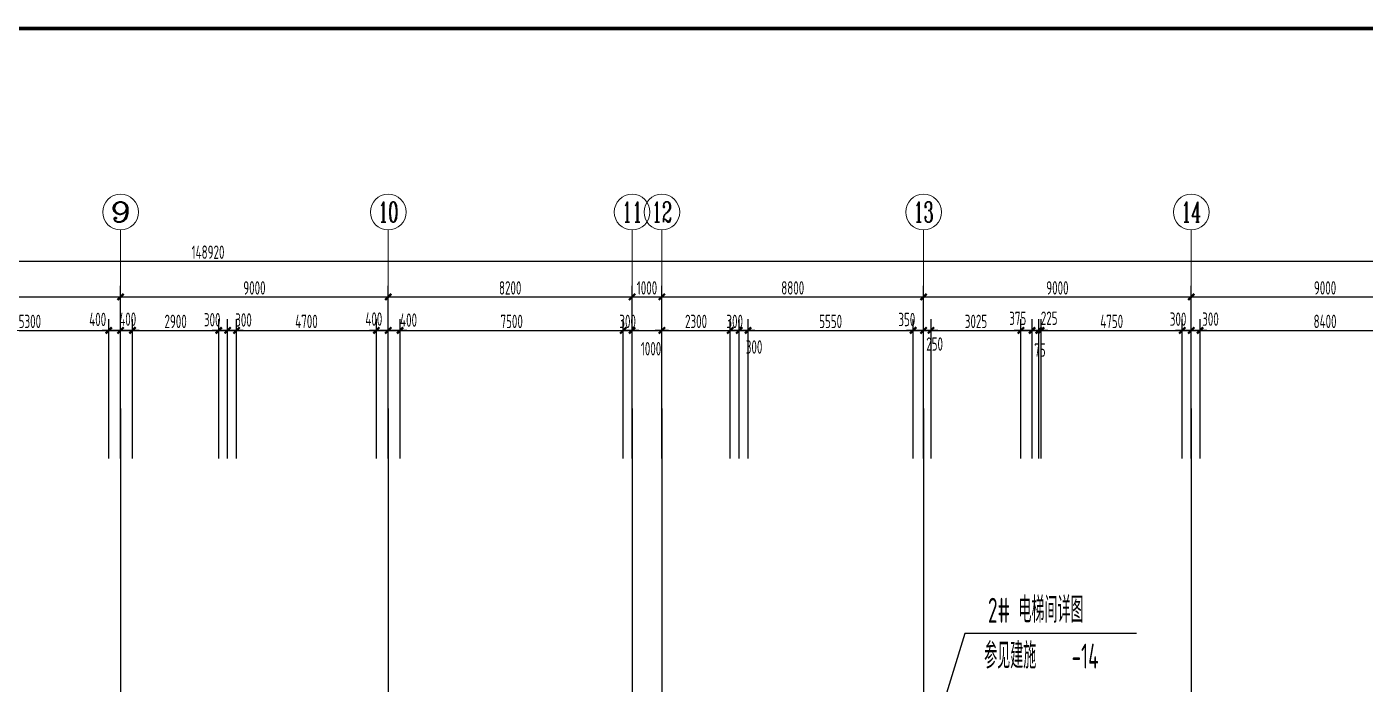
# Model space of a CAD drawing. Extents: x 1596194 to 1987057, y -212608 to 63160.
# Drawn here: x 1711875 to 1756881, y 41069 to 63160 of the extents above; entities that cross this region are included whole.
import ezdxf
from ezdxf.enums import TextEntityAlignment as Align

# ---------------------------------------------------------------- set-up
doc = ezdxf.new("R2010")
doc.units = 0
doc.header["$LTSCALE"] = 100
doc.header["$MEASUREMENT"] = 0
doc.layers.get('0').update_dxf_attribs({"linetype": 'CONTINUOUS'})
doc.layers.get('DEFPOINTS').update_dxf_attribs({"linetype": 'CONTINUOUS'})
doc.layers.add('AXIS', color=3, linetype='CONTINUOUS', lineweight=9)
for name, color, linetype in [('AXIS_TEXT', 7, 'CONTINUOUS'), ('DOTE', 251, 'CONTINUOUS'), ('PUB_DIM', 3, 'CONTINUOUS'), ('PUB_TEXT', 30, 'CONTINUOUS')]:
    doc.layers.add(name, color=color, linetype=linetype)
doc.styles.add('_TCH_AXIS', font='COMPLEX.shx', dxfattribs={"width": 0.55})
doc.styles.add('COMPLEX', font='COMPLEX.shx')
doc.styles.add('DIM_FONT', font='SYSZ.shx', dxfattribs={"width": 0.7, "bigfont": 'SYFS.shx'})
doc.dimstyles.new('DIMN150', dxfattribs={"dimscale": 1.5, "dimtxt": 300, "dimasz": 1, "dimexe": 250, "dimexo": 300, "dimgap": 30, "dimtad": 1, "dimdec": 0, "dimzin": 0, "dimdsep": 46, "dimtxsty": 'DIM_FONT', "dimblk": 'ARCHTICK', "dimcen": 0.09, "dimclrt": 7, "dimazin": 2, "dimtfac": 1, "dimtdec": 0, "dimtix": 1, "dimtmove": 2, "dimatfit": 3, "dimldrblk": 'DOT', "dimfxl": 0, "dimtolj": 1, "dimtzin": 0, "dimarcsym": 0})

# ---------------------------------------------------------------- blocks, each defined once
blk = doc.blocks.new('_archtick')
blk.add_line((-150, 0), (150, 0))
at = {"const_width": 50}
blk.add_lwpolyline([(-70, -70), (70, 70)], dxfattribs=at)
blk = doc.blocks.new('*D660')
at = {"layer": 'DEFPOINTS', "color": 0}
for p in [(1759730, 52958), (1751330, 48209), (1759730, 48209)]:
    blk.add_point(p, dxfattribs=at)
at = {"layer": 'PUB_DIM', "color": 0, "lineweight": -2}
for p, q in [((1751330, 48659), (1751330, 53333)), ((1759730, 48659), (1759730, 53333)), ((1751330, 52958), (1759730, 52958))]:
    blk.add_line(p, q, dxfattribs=at)
at = {"layer": 'PUB_DIM', "color": 0, "lineweight": -2, "xscale": 1.5, "yscale": 1.5, "zscale": 1.5, "rotation": 180}
blk.add_blockref('_archtick', (1751330, 52958), dxfattribs=at)
at = {"layer": 'PUB_DIM', "color": 0, "lineweight": -2, "xscale": 1.5, "yscale": 1.5, "zscale": 1.5}
blk.add_blockref('_archtick', (1759730, 52958), dxfattribs=at)
at = {"layer": 'PUB_DIM', "color": 7, "insert": (1755530, 53260), "char_height": 450, "attachment_point": 5, "style": 'DIM_FONT'}
blk.add_mtext('\\A1;8400', dxfattribs=at)
blk = doc.blocks.new('_Dot')
at = {"color": 0, "linetype": 'ByBlock', "lineweight": -2}
blk.add_line((-0.5, 0), (-1, 0), dxfattribs=at)
at = {"color": 0, "linetype": 'ByBlock', "const_width": 0.5}
blk.add_lwpolyline([(-0.25, 0, 1), (0.25, 0, 1)], format="xyb", close=True, dxfattribs=at)
blk = doc.blocks.new('*D661')
at = {"layer": 'DEFPOINTS', "color": 0}
for p in [(1751330, 52958), (1751030, 48209), (1751330, 48209)]:
    blk.add_point(p, dxfattribs=at)
at = {"layer": 'PUB_DIM', "color": 0, "lineweight": -2}
for p, q in [((1751030, 48659), (1751030, 53333)), ((1751330, 48659), (1751330, 53333)), ((1751030, 52958), (1751330, 52958))]:
    blk.add_line(p, q, dxfattribs=at)
at = {"layer": 'PUB_DIM', "color": 0, "lineweight": -2, "xscale": 1.5, "yscale": 1.5, "zscale": 1.5, "rotation": 180}
blk.add_blockref('_archtick', (1751030, 52958), dxfattribs=at)
at = {"layer": 'PUB_DIM', "color": 0, "lineweight": -2, "xscale": 1.5, "yscale": 1.5, "zscale": 1.5}
blk.add_blockref('_archtick', (1751330, 52958), dxfattribs=at)
at = {"layer": 'PUB_DIM', "color": 7, "insert": (1751678, 53336), "char_height": 450, "attachment_point": 5, "style": 'DIM_FONT'}
blk.add_mtext('\\A1;300', dxfattribs=at)
blk = doc.blocks.new('*D662')
at = {"layer": 'DEFPOINTS', "color": 0}
for p in [(1751030, 52958), (1750730, 48209), (1751030, 48209)]:
    blk.add_point(p, dxfattribs=at)
at = {"layer": 'PUB_DIM', "color": 0, "lineweight": -2}
for p, q in [((1750730, 48659), (1750730, 53333)), ((1751030, 48659), (1751030, 53333)), ((1750730, 52958), (1751030, 52958))]:
    blk.add_line(p, q, dxfattribs=at)
at = {"layer": 'PUB_DIM', "color": 0, "lineweight": -2, "xscale": 1.5, "yscale": 1.5, "zscale": 1.5, "rotation": 180}
blk.add_blockref('_archtick', (1750730, 52958), dxfattribs=at)
at = {"layer": 'PUB_DIM', "color": 0, "lineweight": -2, "xscale": 1.5, "yscale": 1.5, "zscale": 1.5}
blk.add_blockref('_archtick', (1751030, 52958), dxfattribs=at)
at = {"layer": 'PUB_DIM', "color": 7, "insert": (1750589, 53336), "char_height": 450, "attachment_point": 5, "style": 'DIM_FONT'}
blk.add_mtext('\\A1;300', dxfattribs=at)
blk = doc.blocks.new('*D663')
at = {"layer": 'DEFPOINTS', "color": 0}
for p in [(1750730, 52958), (1745980, 48209), (1750730, 48209)]:
    blk.add_point(p, dxfattribs=at)
at = {"layer": 'PUB_DIM', "color": 0, "lineweight": -2}
for p, q in [((1745980, 48659), (1745980, 53333)), ((1750730, 48659), (1750730, 53333)), ((1745980, 52958), (1750730, 52958))]:
    blk.add_line(p, q, dxfattribs=at)
at = {"layer": 'PUB_DIM', "color": 0, "lineweight": -2, "xscale": 1.5, "yscale": 1.5, "zscale": 1.5, "rotation": 180}
blk.add_blockref('_archtick', (1745980, 52958), dxfattribs=at)
at = {"layer": 'PUB_DIM', "color": 0, "lineweight": -2, "xscale": 1.5, "yscale": 1.5, "zscale": 1.5}
blk.add_blockref('_archtick', (1750730, 52958), dxfattribs=at)
at = {"layer": 'PUB_DIM', "color": 7, "insert": (1748355, 53260), "char_height": 450, "attachment_point": 5, "style": 'DIM_FONT'}
blk.add_mtext('\\A1;4750', dxfattribs=at)
blk = doc.blocks.new('*D664')
at = {"layer": 'DEFPOINTS', "color": 0}
for p in [(1745980, 52958), (1745905, 48209), (1745980, 48209)]:
    blk.add_point(p, dxfattribs=at)
at = {"layer": 'PUB_DIM', "color": 0, "lineweight": -2}
for p, q in [((1745905, 48659), (1745905, 53333)), ((1745980, 48659), (1745980, 53333)), ((1745905, 52958), (1745904, 52958)), ((1745905, 52958), (1745980, 52958)), ((1745980, 52958), (1745982, 52958))]:
    blk.add_line(p, q, dxfattribs=at)
at = {"layer": 'PUB_DIM', "color": 0, "lineweight": -2, "xscale": 1.5, "yscale": 1.5, "zscale": 1.5}
blk.add_blockref('_archtick', (1745905, 52958), dxfattribs=at)
at = {"layer": 'PUB_DIM', "color": 0, "lineweight": -2, "xscale": 1.5, "yscale": 1.5, "zscale": 1.5, "rotation": 180}
blk.add_blockref('_archtick', (1745980, 52958), dxfattribs=at)
at = {"layer": 'PUB_DIM', "color": 7, "insert": (1745943, 52297), "char_height": 450, "attachment_point": 5, "style": 'DIM_FONT'}
blk.add_mtext('\\A1;75', dxfattribs=at)
blk = doc.blocks.new('*D665')
at = {"layer": 'DEFPOINTS', "color": 0}
for p in [(1745905, 52958), (1745680, 48209), (1745905, 48209)]:
    blk.add_point(p, dxfattribs=at)
at = {"layer": 'PUB_DIM', "color": 0, "lineweight": -2}
for p, q in [((1745680, 48659), (1745680, 53333)), ((1745905, 48659), (1745905, 53333)), ((1745680, 52958), (1745905, 52958))]:
    blk.add_line(p, q, dxfattribs=at)
at = {"layer": 'PUB_DIM', "color": 0, "lineweight": -2, "xscale": 1.5, "yscale": 1.5, "zscale": 1.5, "rotation": 180}
blk.add_blockref('_archtick', (1745680, 52958), dxfattribs=at)
at = {"layer": 'PUB_DIM', "color": 0, "lineweight": -2, "xscale": 1.5, "yscale": 1.5, "zscale": 1.5}
blk.add_blockref('_archtick', (1745905, 52958), dxfattribs=at)
at = {"layer": 'PUB_DIM', "color": 7, "insert": (1746254, 53368), "char_height": 450, "attachment_point": 5, "style": 'DIM_FONT'}
blk.add_mtext('\\A1;225', dxfattribs=at)
blk = doc.blocks.new('*D666')
at = {"layer": 'DEFPOINTS', "color": 0}
for p in [(1745680, 52958), (1745305, 48209), (1745680, 48209)]:
    blk.add_point(p, dxfattribs=at)
at = {"layer": 'PUB_DIM', "color": 0, "lineweight": -2}
for p, q in [((1745305, 48659), (1745305, 53333)), ((1745680, 48659), (1745680, 53333)), ((1745305, 52958), (1745680, 52958))]:
    blk.add_line(p, q, dxfattribs=at)
at = {"layer": 'PUB_DIM', "color": 0, "lineweight": -2, "xscale": 1.5, "yscale": 1.5, "zscale": 1.5, "rotation": 180}
blk.add_blockref('_archtick', (1745305, 52958), dxfattribs=at)
at = {"layer": 'PUB_DIM', "color": 0, "lineweight": -2, "xscale": 1.5, "yscale": 1.5, "zscale": 1.5}
blk.add_blockref('_archtick', (1745680, 52958), dxfattribs=at)
at = {"layer": 'PUB_DIM', "color": 7, "insert": (1745197, 53362), "char_height": 450, "attachment_point": 5, "style": 'DIM_FONT'}
blk.add_mtext('\\A1;375', dxfattribs=at)
blk = doc.blocks.new('*D667')
at = {"layer": 'DEFPOINTS', "color": 0}
for p in [(1745305, 52958), (1742280, 48209), (1745305, 48209)]:
    blk.add_point(p, dxfattribs=at)
at = {"layer": 'PUB_DIM', "color": 0, "lineweight": -2}
for p, q in [((1742280, 48659), (1742280, 53333)), ((1745305, 48659), (1745305, 53333)), ((1742280, 52958), (1745305, 52958))]:
    blk.add_line(p, q, dxfattribs=at)
at = {"layer": 'PUB_DIM', "color": 0, "lineweight": -2, "xscale": 1.5, "yscale": 1.5, "zscale": 1.5, "rotation": 180}
blk.add_blockref('_archtick', (1742280, 52958), dxfattribs=at)
at = {"layer": 'PUB_DIM', "color": 0, "lineweight": -2, "xscale": 1.5, "yscale": 1.5, "zscale": 1.5}
blk.add_blockref('_archtick', (1745305, 52958), dxfattribs=at)
at = {"layer": 'PUB_DIM', "color": 7, "insert": (1743793, 53260), "char_height": 450, "attachment_point": 5, "style": 'DIM_FONT'}
blk.add_mtext('\\A1;3025', dxfattribs=at)
blk = doc.blocks.new('*D668')
at = {"layer": 'DEFPOINTS', "color": 0}
for p in [(1742280, 52958), (1742030, 48209), (1742280, 48209)]:
    blk.add_point(p, dxfattribs=at)
at = {"layer": 'PUB_DIM', "color": 0, "lineweight": -2}
for p, q in [((1742030, 48659), (1742030, 53333)), ((1742280, 48659), (1742280, 53333)), ((1742030, 52958), (1742280, 52958))]:
    blk.add_line(p, q, dxfattribs=at)
at = {"layer": 'PUB_DIM', "color": 0, "lineweight": -2, "xscale": 1.5, "yscale": 1.5, "zscale": 1.5, "rotation": 180}
blk.add_blockref('_archtick', (1742030, 52958), dxfattribs=at)
at = {"layer": 'PUB_DIM', "color": 0, "lineweight": -2, "xscale": 1.5, "yscale": 1.5, "zscale": 1.5}
blk.add_blockref('_archtick', (1742280, 52958), dxfattribs=at)
at = {"layer": 'PUB_DIM', "color": 7, "insert": (1742401, 52500), "char_height": 450, "attachment_point": 5, "style": 'DIM_FONT'}
blk.add_mtext('\\A1;250', dxfattribs=at)
blk = doc.blocks.new('*D669')
at = {"layer": 'DEFPOINTS', "color": 0}
for p in [(1742030, 52958), (1741680, 48209), (1742030, 48209)]:
    blk.add_point(p, dxfattribs=at)
at = {"layer": 'PUB_DIM', "color": 0, "lineweight": -2}
for p, q in [((1741680, 48659), (1741680, 53333)), ((1742030, 48659), (1742030, 53333)), ((1741680, 52958), (1742030, 52958))]:
    blk.add_line(p, q, dxfattribs=at)
at = {"layer": 'PUB_DIM', "color": 0, "lineweight": -2, "xscale": 1.5, "yscale": 1.5, "zscale": 1.5, "rotation": 180}
blk.add_blockref('_archtick', (1741680, 52958), dxfattribs=at)
at = {"layer": 'PUB_DIM', "color": 0, "lineweight": -2, "xscale": 1.5, "yscale": 1.5, "zscale": 1.5}
blk.add_blockref('_archtick', (1742030, 52958), dxfattribs=at)
at = {"layer": 'PUB_DIM', "color": 7, "insert": (1741468, 53324), "char_height": 450, "attachment_point": 5, "style": 'DIM_FONT'}
blk.add_mtext('\\A1;350', dxfattribs=at)
blk = doc.blocks.new('*D670')
at = {"layer": 'DEFPOINTS', "color": 0}
for p in [(1741680, 52958), (1736130, 48209), (1741680, 48209)]:
    blk.add_point(p, dxfattribs=at)
at = {"layer": 'PUB_DIM', "color": 0, "lineweight": -2}
for p, q in [((1736130, 48659), (1736130, 53333)), ((1741680, 48659), (1741680, 53333)), ((1736130, 52958), (1741680, 52958))]:
    blk.add_line(p, q, dxfattribs=at)
at = {"layer": 'PUB_DIM', "color": 0, "lineweight": -2, "xscale": 1.5, "yscale": 1.5, "zscale": 1.5, "rotation": 180}
blk.add_blockref('_archtick', (1736130, 52958), dxfattribs=at)
at = {"layer": 'PUB_DIM', "color": 0, "lineweight": -2, "xscale": 1.5, "yscale": 1.5, "zscale": 1.5}
blk.add_blockref('_archtick', (1741680, 52958), dxfattribs=at)
at = {"layer": 'PUB_DIM', "color": 7, "insert": (1738905, 53260), "char_height": 450, "attachment_point": 5, "style": 'DIM_FONT'}
blk.add_mtext('\\A1;5550', dxfattribs=at)
blk = doc.blocks.new('*D671')
at = {"layer": 'DEFPOINTS', "color": 0}
for p in [(1736130, 52958), (1735830, 48209), (1736130, 48209)]:
    blk.add_point(p, dxfattribs=at)
at = {"layer": 'PUB_DIM', "color": 0, "lineweight": -2}
for p, q in [((1735830, 48659), (1735830, 53333)), ((1736130, 48659), (1736130, 53333)), ((1735830, 52958), (1736130, 52958))]:
    blk.add_line(p, q, dxfattribs=at)
at = {"layer": 'PUB_DIM', "color": 0, "lineweight": -2, "xscale": 1.5, "yscale": 1.5, "zscale": 1.5, "rotation": 180}
blk.add_blockref('_archtick', (1735830, 52958), dxfattribs=at)
at = {"layer": 'PUB_DIM', "color": 0, "lineweight": -2, "xscale": 1.5, "yscale": 1.5, "zscale": 1.5}
blk.add_blockref('_archtick', (1736130, 52958), dxfattribs=at)
at = {"layer": 'PUB_DIM', "color": 7, "insert": (1736331, 52401), "char_height": 450, "attachment_point": 5, "style": 'DIM_FONT'}
blk.add_mtext('\\A1;300', dxfattribs=at)
blk = doc.blocks.new('*D672')
at = {"layer": 'DEFPOINTS', "color": 0}
for p in [(1735830, 52958), (1735530, 48209), (1735830, 48209)]:
    blk.add_point(p, dxfattribs=at)
at = {"layer": 'PUB_DIM', "color": 0, "lineweight": -2}
for p, q in [((1735530, 48659), (1735530, 53333)), ((1735830, 48659), (1735830, 53333)), ((1735530, 52958), (1735529, 52958)), ((1735530, 52958), (1735830, 52958)), ((1735830, 52958), (1735832, 52958))]:
    blk.add_line(p, q, dxfattribs=at)
at = {"layer": 'PUB_DIM', "color": 0, "lineweight": -2, "xscale": 1.5, "yscale": 1.5, "zscale": 1.5}
blk.add_blockref('_archtick', (1735530, 52958), dxfattribs=at)
at = {"layer": 'PUB_DIM', "color": 0, "lineweight": -2, "xscale": 1.5, "yscale": 1.5, "zscale": 1.5, "rotation": 180}
blk.add_blockref('_archtick', (1735830, 52958), dxfattribs=at)
at = {"layer": 'PUB_DIM', "color": 7, "insert": (1735680, 53260), "char_height": 450, "attachment_point": 5, "style": 'DIM_FONT'}
blk.add_mtext('\\A1;300', dxfattribs=at)
blk = doc.blocks.new('*D673')
at = {"layer": 'DEFPOINTS', "color": 0}
for p in [(1735530, 52958), (1733230, 48209), (1735530, 48209)]:
    blk.add_point(p, dxfattribs=at)
at = {"layer": 'PUB_DIM', "color": 0, "lineweight": -2}
for p, q in [((1733230, 48659), (1733230, 53333)), ((1735530, 48659), (1735530, 53333)), ((1733230, 52958), (1735530, 52958))]:
    blk.add_line(p, q, dxfattribs=at)
at = {"layer": 'PUB_DIM', "color": 0, "lineweight": -2, "xscale": 1.5, "yscale": 1.5, "zscale": 1.5, "rotation": 180}
blk.add_blockref('_archtick', (1733230, 52958), dxfattribs=at)
at = {"layer": 'PUB_DIM', "color": 0, "lineweight": -2, "xscale": 1.5, "yscale": 1.5, "zscale": 1.5}
blk.add_blockref('_archtick', (1735530, 52958), dxfattribs=at)
at = {"layer": 'PUB_DIM', "color": 7, "insert": (1734380, 53260), "char_height": 450, "attachment_point": 5, "style": 'DIM_FONT'}
blk.add_mtext('\\A1;2300', dxfattribs=at)
blk = doc.blocks.new('*D674')
at = {"layer": 'DEFPOINTS', "color": 0}
for p in [(1733230, 52958), (1732230, 48209), (1733230, 48209)]:
    blk.add_point(p, dxfattribs=at)
at = {"layer": 'PUB_DIM', "color": 0, "lineweight": -2}
for p, q in [((1732230, 48659), (1732230, 53333)), ((1733230, 48659), (1733230, 53333)), ((1732230, 52958), (1733230, 52958))]:
    blk.add_line(p, q, dxfattribs=at)
at = {"layer": 'PUB_DIM', "color": 0, "lineweight": -2, "xscale": 1.5, "yscale": 1.5, "zscale": 1.5, "rotation": 180}
blk.add_blockref('_archtick', (1732230, 52958), dxfattribs=at)
at = {"layer": 'PUB_DIM', "color": 0, "lineweight": -2, "xscale": 1.5, "yscale": 1.5, "zscale": 1.5}
blk.add_blockref('_archtick', (1733230, 52958), dxfattribs=at)
at = {"layer": 'PUB_DIM', "color": 7, "insert": (1732866, 52342), "char_height": 450, "attachment_point": 5, "style": 'DIM_FONT'}
blk.add_mtext('\\A1;1000', dxfattribs=at)
blk = doc.blocks.new('*D675')
at = {"layer": 'DEFPOINTS', "color": 0}
for p in [(1732230, 52958), (1731930, 48209), (1732230, 48209)]:
    blk.add_point(p, dxfattribs=at)
at = {"layer": 'PUB_DIM', "color": 0, "lineweight": -2}
for p, q in [((1731930, 48659), (1731930, 53333)), ((1732230, 48659), (1732230, 53333)), ((1731930, 52958), (1731929, 52958)), ((1731930, 52958), (1732230, 52958)), ((1732230, 52958), (1732232, 52958))]:
    blk.add_line(p, q, dxfattribs=at)
at = {"layer": 'PUB_DIM', "color": 0, "lineweight": -2, "xscale": 1.5, "yscale": 1.5, "zscale": 1.5}
blk.add_blockref('_archtick', (1731930, 52958), dxfattribs=at)
at = {"layer": 'PUB_DIM', "color": 0, "lineweight": -2, "xscale": 1.5, "yscale": 1.5, "zscale": 1.5, "rotation": 180}
blk.add_blockref('_archtick', (1732230, 52958), dxfattribs=at)
at = {"layer": 'PUB_DIM', "color": 7, "insert": (1732080, 53260), "char_height": 450, "attachment_point": 5, "style": 'DIM_FONT'}
blk.add_mtext('\\A1;300', dxfattribs=at)
blk = doc.blocks.new('*D676')
at = {"layer": 'DEFPOINTS', "color": 0}
for p in [(1731930, 52958), (1724430, 48209), (1731930, 48209)]:
    blk.add_point(p, dxfattribs=at)
at = {"layer": 'PUB_DIM', "color": 0, "lineweight": -2}
for p, q in [((1724430, 48659), (1724430, 53333)), ((1731930, 48659), (1731930, 53333)), ((1724430, 52958), (1731930, 52958))]:
    blk.add_line(p, q, dxfattribs=at)
at = {"layer": 'PUB_DIM', "color": 0, "lineweight": -2, "xscale": 1.5, "yscale": 1.5, "zscale": 1.5, "rotation": 180}
blk.add_blockref('_archtick', (1724430, 52958), dxfattribs=at)
at = {"layer": 'PUB_DIM', "color": 0, "lineweight": -2, "xscale": 1.5, "yscale": 1.5, "zscale": 1.5}
blk.add_blockref('_archtick', (1731930, 52958), dxfattribs=at)
at = {"layer": 'PUB_DIM', "color": 7, "insert": (1728180, 53260), "char_height": 450, "attachment_point": 5, "style": 'DIM_FONT'}
blk.add_mtext('\\A1;7500', dxfattribs=at)
blk = doc.blocks.new('*D677')
at = {"layer": 'DEFPOINTS', "color": 0}
for p in [(1724430, 52958), (1724030, 48209), (1724430, 48209)]:
    blk.add_point(p, dxfattribs=at)
at = {"layer": 'PUB_DIM', "color": 0, "lineweight": -2}
for p, q in [((1724030, 48659), (1724030, 53333)), ((1724430, 48659), (1724430, 53333)), ((1724030, 52958), (1724430, 52958))]:
    blk.add_line(p, q, dxfattribs=at)
at = {"layer": 'PUB_DIM', "color": 0, "lineweight": -2, "xscale": 1.5, "yscale": 1.5, "zscale": 1.5, "rotation": 180}
blk.add_blockref('_archtick', (1724030, 52958), dxfattribs=at)
at = {"layer": 'PUB_DIM', "color": 0, "lineweight": -2, "xscale": 1.5, "yscale": 1.5, "zscale": 1.5}
blk.add_blockref('_archtick', (1724430, 52958), dxfattribs=at)
at = {"layer": 'PUB_DIM', "color": 7, "insert": (1724713, 53303), "char_height": 450, "attachment_point": 5, "style": 'DIM_FONT'}
blk.add_mtext('\\A1;400', dxfattribs=at)
blk = doc.blocks.new('*D678')
at = {"layer": 'DEFPOINTS', "color": 0}
for p in [(1724030, 52958), (1723630, 48209), (1724030, 48209)]:
    blk.add_point(p, dxfattribs=at)
at = {"layer": 'PUB_DIM', "color": 0, "lineweight": -2}
for p, q in [((1723630, 48659), (1723630, 53333)), ((1724030, 48659), (1724030, 53333)), ((1723630, 52958), (1724030, 52958))]:
    blk.add_line(p, q, dxfattribs=at)
at = {"layer": 'PUB_DIM', "color": 0, "lineweight": -2, "xscale": 1.5, "yscale": 1.5, "zscale": 1.5, "rotation": 180}
blk.add_blockref('_archtick', (1723630, 52958), dxfattribs=at)
at = {"layer": 'PUB_DIM', "color": 0, "lineweight": -2, "xscale": 1.5, "yscale": 1.5, "zscale": 1.5}
blk.add_blockref('_archtick', (1724030, 52958), dxfattribs=at)
at = {"layer": 'PUB_DIM', "color": 7, "insert": (1723545, 53339), "char_height": 450, "attachment_point": 5, "style": 'DIM_FONT'}
blk.add_mtext('\\A1;400', dxfattribs=at)
blk = doc.blocks.new('*D679')
at = {"layer": 'DEFPOINTS', "color": 0}
for p in [(1723630, 52958), (1718930, 48209), (1723630, 48209)]:
    blk.add_point(p, dxfattribs=at)
at = {"layer": 'PUB_DIM', "color": 0, "lineweight": -2}
for p, q in [((1718930, 48659), (1718930, 53333)), ((1723630, 48659), (1723630, 53333)), ((1718930, 52958), (1723630, 52958))]:
    blk.add_line(p, q, dxfattribs=at)
at = {"layer": 'PUB_DIM', "color": 0, "lineweight": -2, "xscale": 1.5, "yscale": 1.5, "zscale": 1.5, "rotation": 180}
blk.add_blockref('_archtick', (1718930, 52958), dxfattribs=at)
at = {"layer": 'PUB_DIM', "color": 0, "lineweight": -2, "xscale": 1.5, "yscale": 1.5, "zscale": 1.5}
blk.add_blockref('_archtick', (1723630, 52958), dxfattribs=at)
at = {"layer": 'PUB_DIM', "color": 7, "insert": (1721280, 53260), "char_height": 450, "attachment_point": 5, "style": 'DIM_FONT'}
blk.add_mtext('\\A1;4700', dxfattribs=at)
blk = doc.blocks.new('*D680')
at = {"layer": 'DEFPOINTS', "color": 0}
for p in [(1718930, 52958), (1718630, 48209), (1718930, 48209)]:
    blk.add_point(p, dxfattribs=at)
at = {"layer": 'PUB_DIM', "color": 0, "lineweight": -2}
for p, q in [((1718630, 48659), (1718630, 53333)), ((1718930, 48659), (1718930, 53333)), ((1718630, 52958), (1718930, 52958))]:
    blk.add_line(p, q, dxfattribs=at)
at = {"layer": 'PUB_DIM', "color": 0, "lineweight": -2, "xscale": 1.5, "yscale": 1.5, "zscale": 1.5, "rotation": 180}
blk.add_blockref('_archtick', (1718630, 52958), dxfattribs=at)
at = {"layer": 'PUB_DIM', "color": 0, "lineweight": -2, "xscale": 1.5, "yscale": 1.5, "zscale": 1.5}
blk.add_blockref('_archtick', (1718930, 52958), dxfattribs=at)
at = {"layer": 'PUB_DIM', "color": 7, "insert": (1719163, 53308), "char_height": 450, "attachment_point": 5, "style": 'DIM_FONT'}
blk.add_mtext('\\A1;300', dxfattribs=at)
blk = doc.blocks.new('*D681')
at = {"layer": 'DEFPOINTS', "color": 0}
for p in [(1718630, 52958), (1718330, 48209), (1718630, 48209)]:
    blk.add_point(p, dxfattribs=at)
at = {"layer": 'PUB_DIM', "color": 0, "lineweight": -2}
for p, q in [((1718330, 48659), (1718330, 53333)), ((1718630, 48659), (1718630, 53333)), ((1718330, 52958), (1718630, 52958))]:
    blk.add_line(p, q, dxfattribs=at)
at = {"layer": 'PUB_DIM', "color": 0, "lineweight": -2, "xscale": 1.5, "yscale": 1.5, "zscale": 1.5, "rotation": 180}
blk.add_blockref('_archtick', (1718330, 52958), dxfattribs=at)
at = {"layer": 'PUB_DIM', "color": 0, "lineweight": -2, "xscale": 1.5, "yscale": 1.5, "zscale": 1.5}
blk.add_blockref('_archtick', (1718630, 52958), dxfattribs=at)
at = {"layer": 'PUB_DIM', "color": 7, "insert": (1718111, 53317), "char_height": 450, "attachment_point": 5, "style": 'DIM_FONT'}
blk.add_mtext('\\A1;300', dxfattribs=at)
blk = doc.blocks.new('*D682')
at = {"layer": 'DEFPOINTS', "color": 0}
for p in [(1718330, 52958), (1715430, 48209), (1718330, 48209)]:
    blk.add_point(p, dxfattribs=at)
at = {"layer": 'PUB_DIM', "color": 0, "lineweight": -2}
for p, q in [((1715430, 48659), (1715430, 53333)), ((1718330, 48659), (1718330, 53333)), ((1715430, 52958), (1718330, 52958))]:
    blk.add_line(p, q, dxfattribs=at)
at = {"layer": 'PUB_DIM', "color": 0, "lineweight": -2, "xscale": 1.5, "yscale": 1.5, "zscale": 1.5, "rotation": 180}
blk.add_blockref('_archtick', (1715430, 52958), dxfattribs=at)
at = {"layer": 'PUB_DIM', "color": 0, "lineweight": -2, "xscale": 1.5, "yscale": 1.5, "zscale": 1.5}
blk.add_blockref('_archtick', (1718330, 52958), dxfattribs=at)
at = {"layer": 'PUB_DIM', "color": 7, "insert": (1716880, 53260), "char_height": 450, "attachment_point": 5, "style": 'DIM_FONT'}
blk.add_mtext('\\A1;2900', dxfattribs=at)
blk = doc.blocks.new('*D683')
at = {"layer": 'DEFPOINTS', "color": 0}
for p in [(1715430, 52958), (1715030, 48209), (1715430, 48209)]:
    blk.add_point(p, dxfattribs=at)
at = {"layer": 'PUB_DIM', "color": 0, "lineweight": -2}
for p, q in [((1715030, 48659), (1715030, 53333)), ((1715430, 48659), (1715430, 53333)), ((1715030, 52958), (1715430, 52958))]:
    blk.add_line(p, q, dxfattribs=at)
at = {"layer": 'PUB_DIM', "color": 0, "lineweight": -2, "xscale": 1.5, "yscale": 1.5, "zscale": 1.5, "rotation": 180}
blk.add_blockref('_archtick', (1715030, 52958), dxfattribs=at)
at = {"layer": 'PUB_DIM', "color": 0, "lineweight": -2, "xscale": 1.5, "yscale": 1.5, "zscale": 1.5}
blk.add_blockref('_archtick', (1715430, 52958), dxfattribs=at)
at = {"layer": 'PUB_DIM', "color": 7, "insert": (1715270, 53335), "char_height": 450, "attachment_point": 5, "style": 'DIM_FONT'}
blk.add_mtext('\\A1;400', dxfattribs=at)
blk = doc.blocks.new('*D684')
at = {"layer": 'DEFPOINTS', "color": 0}
for p in [(1715030, 52958), (1714630, 48209), (1715030, 48209)]:
    blk.add_point(p, dxfattribs=at)
at = {"layer": 'PUB_DIM', "color": 0, "lineweight": -2}
for p, q in [((1714630, 48659), (1714630, 53333)), ((1715030, 48659), (1715030, 53333)), ((1714630, 52958), (1715030, 52958))]:
    blk.add_line(p, q, dxfattribs=at)
at = {"layer": 'PUB_DIM', "color": 0, "lineweight": -2, "xscale": 1.5, "yscale": 1.5, "zscale": 1.5, "rotation": 180}
blk.add_blockref('_archtick', (1714630, 52958), dxfattribs=at)
at = {"layer": 'PUB_DIM', "color": 0, "lineweight": -2, "xscale": 1.5, "yscale": 1.5, "zscale": 1.5}
blk.add_blockref('_archtick', (1715030, 52958), dxfattribs=at)
at = {"layer": 'PUB_DIM', "color": 7, "insert": (1714260, 53327), "char_height": 450, "attachment_point": 5, "style": 'DIM_FONT'}
blk.add_mtext('\\A1;400', dxfattribs=at)
blk = doc.blocks.new('*D685')
at = {"layer": 'DEFPOINTS', "color": 0}
for p in [(1714630, 52958), (1709330, 48209), (1714630, 48209)]:
    blk.add_point(p, dxfattribs=at)
at = {"layer": 'PUB_DIM', "color": 0, "lineweight": -2}
for p, q in [((1709330, 48659), (1709330, 53333)), ((1714630, 48659), (1714630, 53333)), ((1709330, 52958), (1714630, 52958))]:
    blk.add_line(p, q, dxfattribs=at)
at = {"layer": 'PUB_DIM', "color": 0, "lineweight": -2, "xscale": 1.5, "yscale": 1.5, "zscale": 1.5, "rotation": 180}
blk.add_blockref('_archtick', (1709330, 52958), dxfattribs=at)
at = {"layer": 'PUB_DIM', "color": 0, "lineweight": -2, "xscale": 1.5, "yscale": 1.5, "zscale": 1.5}
blk.add_blockref('_archtick', (1714630, 52958), dxfattribs=at)
at = {"layer": 'PUB_DIM', "color": 7, "insert": (1711980, 53260), "char_height": 450, "attachment_point": 5, "style": 'DIM_FONT'}
blk.add_mtext('\\A1;5300', dxfattribs=at)
blk = doc.blocks.new('_AXISO')
blk.add_circle((0, 0), 0.5)
at = {"layer": 'AXIS_TEXT', "style": 'COMPLEX', "width": 1.041667}
blk.add_attdef('A', text='', height=0.56, dxfattribs=at).set_placement((-0.25, -0.28), (0.25, -0.28), align=Align.FIT)
blk = doc.blocks.new('*D1389')
at = {"layer": 'AXIS', "color": 0, "lineweight": -2}
for p, q in [((1706030, 50784), (1706030, 54459)), ((1715030, 50784), (1715030, 54459)), ((1706030, 54084), (1715030, 54084))]:
    blk.add_line(p, q, dxfattribs=at)
at = {"layer": 'DEFPOINTS', "color": 0}
for p in [(1715030, 54084), (1706030, 50334), (1715030, 50334)]:
    blk.add_point(p, dxfattribs=at)
at = {"layer": 'AXIS', "color": 0, "lineweight": -2, "xscale": 1.5, "yscale": 1.5, "zscale": 1.5, "rotation": 180}
blk.add_blockref('_archtick', (1706030, 54084), dxfattribs=at)
at = {"layer": 'AXIS', "color": 0, "lineweight": -2, "xscale": 1.5, "yscale": 1.5, "zscale": 1.5}
blk.add_blockref('_archtick', (1715030, 54084), dxfattribs=at)
at = {"layer": 'AXIS', "color": 7, "insert": (1710530, 54386), "char_height": 450, "attachment_point": 5, "style": 'DIM_FONT'}
blk.add_mtext('\\A1;9000', dxfattribs=at)
blk = doc.blocks.new('*D1390')
at = {"layer": 'AXIS', "color": 0, "lineweight": -2}
for p, q in [((1715030, 50784), (1715030, 54459)), ((1724030, 50784), (1724030, 54459)), ((1715030, 54084), (1724030, 54084))]:
    blk.add_line(p, q, dxfattribs=at)
at = {"layer": 'DEFPOINTS', "color": 0}
for p in [(1724030, 54084), (1715030, 50334), (1724030, 50334)]:
    blk.add_point(p, dxfattribs=at)
at = {"layer": 'AXIS', "color": 0, "lineweight": -2, "xscale": 1.5, "yscale": 1.5, "zscale": 1.5, "rotation": 180}
blk.add_blockref('_archtick', (1715030, 54084), dxfattribs=at)
at = {"layer": 'AXIS', "color": 0, "lineweight": -2, "xscale": 1.5, "yscale": 1.5, "zscale": 1.5}
blk.add_blockref('_archtick', (1724030, 54084), dxfattribs=at)
at = {"layer": 'AXIS', "color": 7, "insert": (1719530, 54386), "char_height": 450, "attachment_point": 5, "style": 'DIM_FONT'}
blk.add_mtext('\\A1;9000', dxfattribs=at)
blk = doc.blocks.new('*D1391')
at = {"layer": 'AXIS', "color": 0, "lineweight": -2}
for p, q in [((1724030, 50784), (1724030, 54459)), ((1732230, 50784), (1732230, 54459)), ((1724030, 54084), (1732230, 54084))]:
    blk.add_line(p, q, dxfattribs=at)
at = {"layer": 'DEFPOINTS', "color": 0}
for p in [(1732230, 54084), (1724030, 50334), (1732230, 50334)]:
    blk.add_point(p, dxfattribs=at)
at = {"layer": 'AXIS', "color": 0, "lineweight": -2, "xscale": 1.5, "yscale": 1.5, "zscale": 1.5, "rotation": 180}
blk.add_blockref('_archtick', (1724030, 54084), dxfattribs=at)
at = {"layer": 'AXIS', "color": 0, "lineweight": -2, "xscale": 1.5, "yscale": 1.5, "zscale": 1.5}
blk.add_blockref('_archtick', (1732230, 54084), dxfattribs=at)
at = {"layer": 'AXIS', "color": 7, "insert": (1728130, 54386), "char_height": 450, "attachment_point": 5, "style": 'DIM_FONT'}
blk.add_mtext('\\A1;8200', dxfattribs=at)
blk = doc.blocks.new('*D1392')
at = {"layer": 'AXIS', "color": 0, "lineweight": -2}
for p, q in [((1732230, 50784), (1732230, 54459)), ((1733230, 50784), (1733230, 54459)), ((1732230, 54084), (1732229, 54084)), ((1732230, 54084), (1733230, 54084)), ((1733230, 54084), (1733232, 54084))]:
    blk.add_line(p, q, dxfattribs=at)
at = {"layer": 'DEFPOINTS', "color": 0}
for p in [(1733230, 54084), (1732230, 50334), (1733230, 50334)]:
    blk.add_point(p, dxfattribs=at)
at = {"layer": 'AXIS', "color": 0, "lineweight": -2, "xscale": 1.5, "yscale": 1.5, "zscale": 1.5}
blk.add_blockref('_archtick', (1732230, 54084), dxfattribs=at)
at = {"layer": 'AXIS', "color": 0, "lineweight": -2, "xscale": 1.5, "yscale": 1.5, "zscale": 1.5, "rotation": 180}
blk.add_blockref('_archtick', (1733230, 54084), dxfattribs=at)
at = {"layer": 'AXIS', "color": 7, "insert": (1732730, 54386), "char_height": 450, "attachment_point": 5, "style": 'DIM_FONT'}
blk.add_mtext('\\A1;1000', dxfattribs=at)
blk = doc.blocks.new('*D1393')
at = {"layer": 'AXIS', "color": 0, "lineweight": -2}
for p, q in [((1733230, 50784), (1733230, 54459)), ((1742030, 50784), (1742030, 54459)), ((1733230, 54084), (1742030, 54084))]:
    blk.add_line(p, q, dxfattribs=at)
at = {"layer": 'DEFPOINTS', "color": 0}
for p in [(1742030, 54084), (1733230, 50334), (1742030, 50334)]:
    blk.add_point(p, dxfattribs=at)
at = {"layer": 'AXIS', "color": 0, "lineweight": -2, "xscale": 1.5, "yscale": 1.5, "zscale": 1.5, "rotation": 180}
blk.add_blockref('_archtick', (1733230, 54084), dxfattribs=at)
at = {"layer": 'AXIS', "color": 0, "lineweight": -2, "xscale": 1.5, "yscale": 1.5, "zscale": 1.5}
blk.add_blockref('_archtick', (1742030, 54084), dxfattribs=at)
at = {"layer": 'AXIS', "color": 7, "insert": (1737630, 54386), "char_height": 450, "attachment_point": 5, "style": 'DIM_FONT'}
blk.add_mtext('\\A1;8800', dxfattribs=at)
blk = doc.blocks.new('*D1394')
at = {"layer": 'AXIS', "color": 0, "lineweight": -2}
for p, q in [((1742030, 50784), (1742030, 54459)), ((1751030, 50784), (1751030, 54459)), ((1742030, 54084), (1751030, 54084))]:
    blk.add_line(p, q, dxfattribs=at)
at = {"layer": 'DEFPOINTS', "color": 0}
for p in [(1751030, 54084), (1742030, 50334), (1751030, 50334)]:
    blk.add_point(p, dxfattribs=at)
at = {"layer": 'AXIS', "color": 0, "lineweight": -2, "xscale": 1.5, "yscale": 1.5, "zscale": 1.5, "rotation": 180}
blk.add_blockref('_archtick', (1742030, 54084), dxfattribs=at)
at = {"layer": 'AXIS', "color": 0, "lineweight": -2, "xscale": 1.5, "yscale": 1.5, "zscale": 1.5}
blk.add_blockref('_archtick', (1751030, 54084), dxfattribs=at)
at = {"layer": 'AXIS', "color": 7, "insert": (1746530, 54386), "char_height": 450, "attachment_point": 5, "style": 'DIM_FONT'}
blk.add_mtext('\\A1;9000', dxfattribs=at)
blk = doc.blocks.new('*D1395')
at = {"layer": 'AXIS', "color": 0, "lineweight": -2}
for p, q in [((1751030, 50784), (1751030, 54459)), ((1760030, 50784), (1760030, 54459)), ((1751030, 54084), (1760030, 54084))]:
    blk.add_line(p, q, dxfattribs=at)
at = {"layer": 'DEFPOINTS', "color": 0}
for p in [(1760030, 54084), (1751030, 50334), (1760030, 50334)]:
    blk.add_point(p, dxfattribs=at)
at = {"layer": 'AXIS', "color": 0, "lineweight": -2, "xscale": 1.5, "yscale": 1.5, "zscale": 1.5, "rotation": 180}
blk.add_blockref('_archtick', (1751030, 54084), dxfattribs=at)
at = {"layer": 'AXIS', "color": 0, "lineweight": -2, "xscale": 1.5, "yscale": 1.5, "zscale": 1.5}
blk.add_blockref('_archtick', (1760030, 54084), dxfattribs=at)
at = {"layer": 'AXIS', "color": 7, "insert": (1755530, 54386), "char_height": 450, "attachment_point": 5, "style": 'DIM_FONT'}
blk.add_mtext('\\A1;9000', dxfattribs=at)
blk = doc.blocks.new('*D1400')
at = {"layer": 'AXIS', "color": 0, "lineweight": -2}
for p, q in [((1643510, 50784), (1643510, 55659)), ((1792430, 50784), (1792430, 55659)), ((1643510, 55284), (1792430, 55284))]:
    blk.add_line(p, q, dxfattribs=at)
at = {"layer": 'DEFPOINTS', "color": 0}
for p in [(1792430, 55284), (1643510, 50334), (1792430, 50334)]:
    blk.add_point(p, dxfattribs=at)
at = {"layer": 'AXIS', "color": 0, "lineweight": -2, "xscale": 1.5, "yscale": 1.5, "zscale": 1.5, "rotation": 180}
blk.add_blockref('_archtick', (1643510, 55284), dxfattribs=at)
at = {"layer": 'AXIS', "color": 0, "lineweight": -2, "xscale": 1.5, "yscale": 1.5, "zscale": 1.5}
blk.add_blockref('_archtick', (1792430, 55284), dxfattribs=at)
at = {"layer": 'AXIS', "color": 7, "insert": (1717970, 55586), "char_height": 450, "attachment_point": 5, "style": 'DIM_FONT'}
blk.add_mtext('\\A1;148920', dxfattribs=at)

msp = doc.modelspace()

# ---------------------------------------------------------------- linework, layer by layer
at = {"color": 50, "linetype": 'Continuous', "const_width": 120}
msp.add_lwpolyline([(1814653.98, -58400.234), (1596253.98, -58400.234), (1596253.98, 63099.766), (1814653.98, 63099.766)], close=True, dxfattribs=at)
at = {"layer": 'AXIS'}
for p, q in [((1715030.206, 50334.236), (1715030.206, 56334.236)), ((1724030.206, 50334.236), (1724030.206, 56334.236)), ((1732230.206, 50334.236), (1732230.206, 56334.236)), ((1733230.206, 50334.236), (1733230.206, 56334.236)), ((1742030.206, 50334.236), (1742030.206, 56334.236)), ((1751030.206, 50334.236), (1751030.206, 56334.236))]:
    msp.add_line(p, q, dxfattribs=at)
at = {"layer": 'DOTE'}
for p, q in [((1715030.206, 50334.236), (1715030.206, -36126.938)), ((1724030.206, 50334.236), (1724030.206, -36126.938)), ((1732230.206, 50334.236), (1732230.206, -36126.938)), ((1733230.206, 50334.236), (1733230.206, -36126.938)), ((1742030.206, 50334.236), (1742030.206, -36126.938)), ((1751030.206, 50334.236), (1751030.206, -36126.938))]:
    msp.add_line(p, q, dxfattribs=at)
at = {"layer": 'PUB_TEXT'}
for p, q in [((1743421.152, 42771.053), (1742487.743, 39758.226)), ((1749188.064, 42771.053), (1743421.152, 42771.053))]:
    msp.add_line(p, q, dxfattribs=at)

# ---------------------------------------------------------------- block references
at = {"layer": 'AXIS'}
ref = msp.add_blockref('_AXISO', (1715030.206, 56934.236), dxfattribs=dict(at, xscale=1200, yscale=1200, zscale=1200))
ref.add_attrib('A', '9', dxfattribs={"layer": 'AXIS_TEXT', "height": 678.823, "style": '_TCH_AXIS', "width": 1.5}).set_placement((1714690.795, 56594.825), (1715369.617, 56594.825), align=Align.FIT)
ref = msp.add_blockref('_AXISO', (1724030.206, 56934.236), dxfattribs=dict(at, xscale=1200, yscale=1200, zscale=1200))
ref.add_attrib('A', '10', dxfattribs={"layer": 'AXIS_TEXT', "height": 678.8225, "style": '_TCH_AXIS', "width": 0.724138}).set_placement((1723690.795, 56594.825), (1724369.617, 56594.825), align=Align.FIT)
ref = msp.add_blockref('_AXISO', (1732230.206, 56934.236), dxfattribs=dict(at, xscale=1200, yscale=1200, zscale=1200))
ref.add_attrib('A', '11', dxfattribs={"layer": 'AXIS_TEXT', "height": 678.8225, "style": '_TCH_AXIS', "width": 0.875}).set_placement((1731890.795, 56594.825), (1732569.617, 56594.825), align=Align.FIT)
ref = msp.add_blockref('_AXISO', (1733230.206, 56934.236), dxfattribs=dict(at, xscale=1200, yscale=1200, zscale=1200))
ref.add_attrib('A', '12', dxfattribs={"layer": 'AXIS_TEXT', "height": 678.8225, "style": '_TCH_AXIS', "width": 0.724138}).set_placement((1732890.795, 56594.825), (1733569.617, 56594.825), align=Align.FIT)
ref = msp.add_blockref('_AXISO', (1742030.206, 56934.236), dxfattribs=dict(at, xscale=1200, yscale=1200, zscale=1200))
ref.add_attrib('A', '13', dxfattribs={"layer": 'AXIS_TEXT', "height": 678.8225, "style": '_TCH_AXIS', "width": 0.724138}).set_placement((1741690.795, 56594.825), (1742369.617, 56594.825), align=Align.FIT)
ref = msp.add_blockref('_AXISO', (1751030.206, 56934.236), dxfattribs=dict(at, xscale=1200, yscale=1200, zscale=1200))
ref.add_attrib('A', '14', dxfattribs={"layer": 'AXIS_TEXT', "height": 678.8225, "style": '_TCH_AXIS', "width": 0.677419}).set_placement((1750690.795, 56594.825), (1751369.617, 56594.825), align=Align.FIT)

# ---------------------------------------------------------------- texts
at = {"layer": 'PUB_TEXT', "style": 'DIM_FONT'}
for s, height, width, p in [('2#', 840, 0.65625, (1744195.925, 43132.536)), ('电梯间详图', 868.1102, 0.7, (1745219.675, 43132.536)), ('参见建施', 868.1102, 0.7, (1744069.487, 41593.821)), ('-14', 840, 0.65625, (1747009.487, 41593.821))]:
    msp.add_text(s, height=height, dxfattribs=dict(at, width=width)).set_placement(p)

# ---------------------------------------------------------------- dimensions: what is measured, and where the dimension line sits
at = {"layer": 'AXIS'}
for p1, p2, distance, picture, middle in [((1643510.206, 50334.236), (1792430.206, 50334.236), 4950, '*D1400', (1717970.206, 55586.379)), ((1706030.206, 50334.236), (1715030.206, 50334.236), 3750, '*D1389', (1710530.206, 54386.379)), ((1715030.206, 50334.236), (1724030.206, 50334.236), 3750, '*D1390', (1719530.206, 54386.379)), ((1724030.206, 50334.236), (1732230.206, 50334.236), 3750, '*D1391', (1728130.206, 54386.379)), ((1732230.206, 50334.236), (1733230.206, 50334.236), 3750, '*D1392', (1732730.206, 54386.379)), ((1733230.206, 50334.236), (1742030.206, 50334.236), 3750, '*D1393', (1737630.206, 54386.379)), ((1742030.206, 50334.236), (1751030.206, 50334.236), 3750, '*D1394', (1746530.206, 54386.379)), ((1751030.206, 50334.236), (1760030.206, 50334.236), 3750, '*D1395', (1755530.206, 54386.379))]:
    dim = msp.add_aligned_dim(p1=p1, p2=p2, distance=distance, dimstyle='DIMN150', dxfattribs=at)
    dim.commit()
    dim.dimension.update_dxf_attribs({"geometry": picture, "text_midpoint": middle})
at = {"layer": 'PUB_DIM'}
for base, p1, p2, picture, middle in [((1715030.206, 52958.157), (1714630.206, 48208.651), (1715030.206, 48208.651), '*D684', (1714259.599, 53326.815)), ((1715430.206, 52958.157), (1715030.206, 48208.651), (1715430.206, 48208.651), '*D683', (1715269.518, 53334.888)), ((1718630.206, 52958.157), (1718330.206, 48208.651), (1718630.206, 48208.651), '*D681', (1718111.309, 53317.208)), ((1718930.206, 52958.157), (1718630.206, 48208.651), (1718930.206, 48208.651), '*D680', (1719162.904, 53308.224)), ((1724030.206, 52958.157), (1723630.206, 48208.651), (1724030.206, 48208.651), '*D678', (1723545.273, 53339.118)), ((1724430.206, 52958.157), (1724030.206, 48208.651), (1724430.206, 48208.651), '*D677', (1724712.886, 53303.489)), ((1742030.206, 52958.157), (1741680.206, 48208.651), (1742030.206, 48208.651), '*D669', (1741468.081, 53323.834)), ((1745680.206, 52958.157), (1745305.206, 48208.651), (1745680.206, 48208.651), '*D666', (1745196.755, 53362.266)), ((1745905.206, 52958.157), (1745680.206, 48208.651), (1745905.206, 48208.651), '*D665', (1746253.596, 53368.054)), ((1751030.206, 52958.157), (1750730.206, 48208.651), (1751030.206, 48208.651), '*D662', (1750588.578, 53335.868)), ((1751330.206, 52958.157), (1751030.206, 48208.651), (1751330.206, 48208.651), '*D661', (1751678.202, 53335.868)), ((1733230.206, 52958.157), (1732230.206, 48208.651), (1733230.206, 48208.651), '*D674', (1732866.277, 52342.225)), ((1736130.206, 52958.157), (1735830.206, 48208.651), (1736130.206, 48208.651), '*D671', (1736331.168, 52401.476)), ((1742280.206, 52958.157), (1742030.206, 48208.651), (1742280.206, 48208.651), '*D668', (1742401.343, 52499.509)), ((1745980.206, 52958.157), (1745905.206, 48208.651), (1745980.206, 48208.651), '*D664', (1745942.706, 52296.53))]:
    dim = msp.add_linear_dim(base=base, p1=p1, p2=p2, angle=0, dimstyle='DIMN150', dxfattribs=at)
    dim.commit()
    dim.dimension.update_dxf_attribs({"geometry": picture, "text_midpoint": middle, "dimtype": 129})
for p1, p2, picture, middle in [((1709330.206, 48208.651), (1714630.206, 48208.651), '*D685', (1711980.206, 53260.3)), ((1715430.206, 48208.651), (1718330.206, 48208.651), '*D682', (1716880.206, 53260.3)), ((1718930.206, 48208.651), (1723630.206, 48208.651), '*D679', (1721280.206, 53260.3)), ((1724430.206, 48208.651), (1731930.206, 48208.651), '*D676', (1728180.206, 53260.3)), ((1731930.206, 48208.651), (1732230.206, 48208.651), '*D675', (1732080.206, 53260.3)), ((1733230.206, 48208.651), (1735530.206, 48208.651), '*D673', (1734380.206, 53260.3)), ((1735530.206, 48208.651), (1735830.206, 48208.651), '*D672', (1735680.206, 53260.3)), ((1736130.206, 48208.651), (1741680.206, 48208.651), '*D670', (1738905.206, 53260.3)), ((1742280.206, 48208.651), (1745305.206, 48208.651), '*D667', (1743792.706, 53260.3)), ((1745980.206, 48208.651), (1750730.206, 48208.651), '*D663', (1748355.206, 53260.3)), ((1751330.206, 48208.651), (1759730.206, 48208.651), '*D660', (1755530.206, 53260.3))]:
    dim = msp.add_aligned_dim(p1=p1, p2=p2, distance=4749.506, dimstyle='DIMN150', dxfattribs=at)
    dim.commit()
    dim.dimension.update_dxf_attribs({"geometry": picture, "text_midpoint": middle})

doc.saveas('drawing.dxf')
